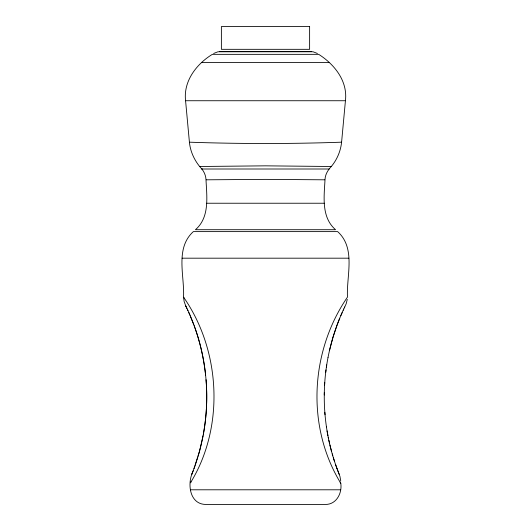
<?xml version="1.0" encoding="UTF-8"?>
<svg xmlns="http://www.w3.org/2000/svg" width="531" height="531" viewBox="0 0 531 531"><rect width="100%" height="100%" fill="white"/><g stroke="black" fill="none" stroke-linecap="round" stroke-linejoin="round"><path stroke-width="0.8" d="M328.019 357.476C323.605 380.315 323.087 403.899 326.446 426.917M324.268 394.998L324.308 392.515M345.429 100.737C347.838 81.07 334.43 64.291 318.686 54.341L212.347 54.348C196.43 64.065 183.261 81.203 185.578 100.737L189.414 142.182C190.383 152.231 194.996 161.63 201.826 169.004C204.355 172.037 205.836 175.867 206.008 179.817C206.785 196.643 209.884 217.259 195.441 229.711L335.559 229.711C321.155 217.259 324.096 196.649 325.005 179.817C325.105 174.679 327.826 170.099 331.311 166.495C337.059 159.619 340.663 151.096 341.592 142.182L345.429 100.737L185.578 100.737M191.93 473.951C187.436 485.626 190.277 504.191 205.643 504.45L325.357 504.45C336.428 504.649 342.309 493.093 340.783 483.25L340.484 482.732M185.777 305.989L184.171 301.628L183.534 297.114C184.669 275.788 174.872 248.349 193.344 231.616L337.656 231.616C356.128 248.349 346.331 275.781 347.466 297.114C310.197 351.369 306.062 426.672 340.783 483.25M324.6 384.982L324.76 382.459M325.702 372.397L326.014 369.888M326.353 367.392L326.724 364.897M203.373 434.112C209.864 398.648 206.924 361.505 194.831 327.534M203.081 435.692L199.583 450.972L195.169 465.275M347.267 299.378L346.159 303.812L344.559 307.356M328.019 357.482C331.158 341.241 336.256 325.377 343.159 310.343M329.565 350.161L332.937 337.45L337.238 324.594M198.056 456.348C205.457 431.584 208.159 405.432 206.035 379.672M197.791 457.218L193.954 468.687M191.777 474.336L192.547 472.391M194.917 465.999L194.187 468.043M193.994 468.561L193.277 470.479M337.616 323.618L339.747 318.202M193.058 471.057L193.291 470.453M192.853 471.594L193.092 470.984M192.66 472.086L192.892 471.488M192.713 471.959L191.963 473.871M340.789 315.699L341.128 314.903M341.466 314.133L342.117 312.653M343.159 310.343L343.816 308.936M343.816 308.929L344.732 307.004M190.775 482.274L190.974 481.929M190.463 482.818C224.301 428.086 221.274 351.449 183.706 297.38M213.621 53.458L217.969 51.779L313.058 51.779L317.412 53.458M341.592 142.182C291.386 143.967 238.711 143.921 189.786 142.195M199.689 166.495L265.5 165.838L331.311 166.495M206.28 179.81L265.5 179.378L324.72 179.81M202.039 62.452L328.961 62.452M329.18 169.004L201.846 169.004L202.311 169.004M219.615 51.467L311.385 51.467M206.705 203.234L324.295 203.234M182.14 258.185L348.86 258.185M190.45 489.794L340.55 489.794M183.613 297.234L183.925 297.718M340.125 482.108L340.325 482.453M185.75 305.936L186.408 307.29M185.85 306.148L186.573 307.648M186.527 307.549L186.766 308.04M186.726 307.973L186.965 308.465M186.945 308.431L187.436 309.473M187.41 309.407L187.702 310.044M187.649 309.925L187.981 310.655M187.901 310.476L190.018 315.255M188.751 312.354L189.056 313.044M189.215 313.396L189.693 314.498M189.866 314.903L193.795 324.7M190.35 316.038L193.45 323.771M340.749 480.973L339.959 476.486L338.745 473.128M339.223 474.336C333.103 459.109 328.815 443.153 326.446 426.917M338.512 472.537L338.672 472.948M338.426 472.318L337.377 469.57M337.132 468.906L337.258 469.245M193.762 324.594L194.485 326.578M336.88 468.223L337.006 468.568M336.747 467.864L335.658 464.791M194.114 325.556C199.968 341.506 203.811 358.193 205.603 375.085M334.517 461.386L333.362 457.722M332.22 453.872L332.791 455.817M331.417 450.978L329.904 444.998M329.552 443.471L328.868 440.391M328.224 437.265L328.543 438.832M327.919 435.692L327.069 430.92M324.839 412.295L325.032 414.751M309.619 26.55L221.381 26.55L221.381 49.323L309.619 49.323L309.619 26.55"/></g></svg>
